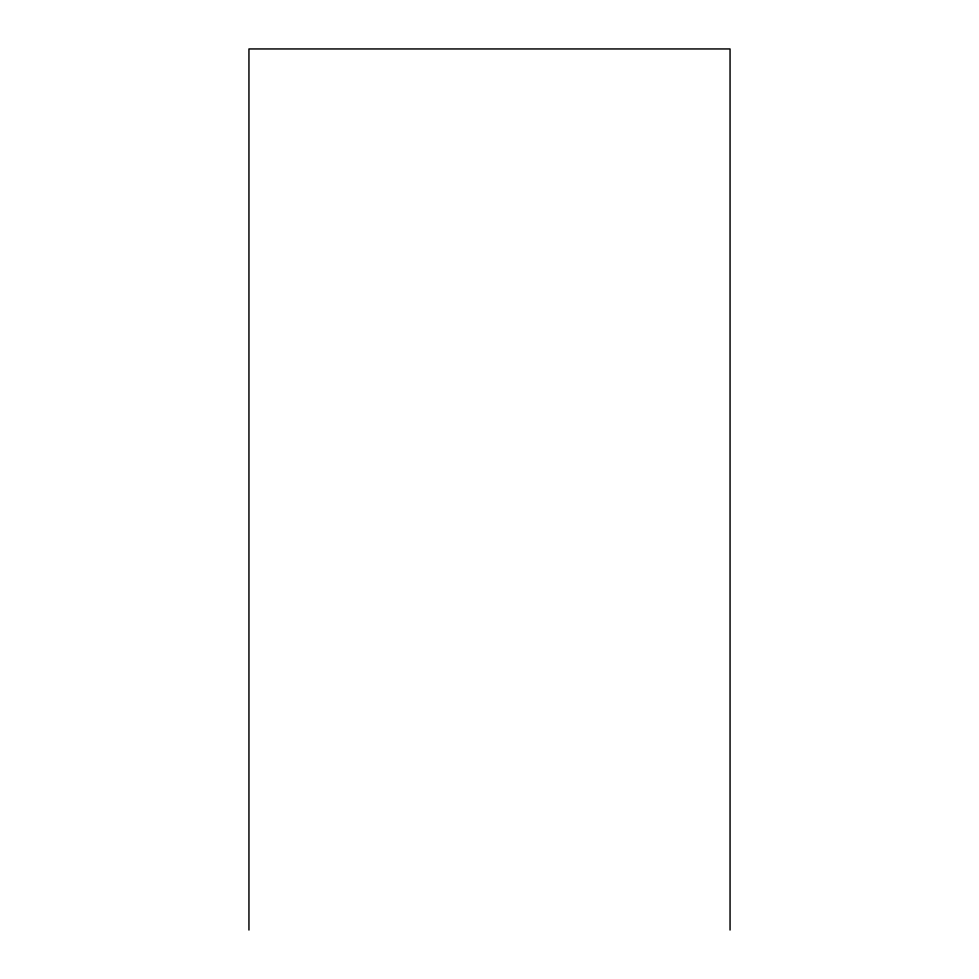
<?xml version="1.0" encoding="UTF-8"?>
<svg xmlns="http://www.w3.org/2000/svg" width="979" height="979" viewBox="0 0 979 979"><rect width="100%" height="100%" fill="white"/><g stroke="black" fill="none" stroke-linecap="round" stroke-linejoin="round"><path stroke-width="1.47" d="M730.053 930.05L730.053 48.95L248.947 48.95L248.947 930.05"/></g></svg>
